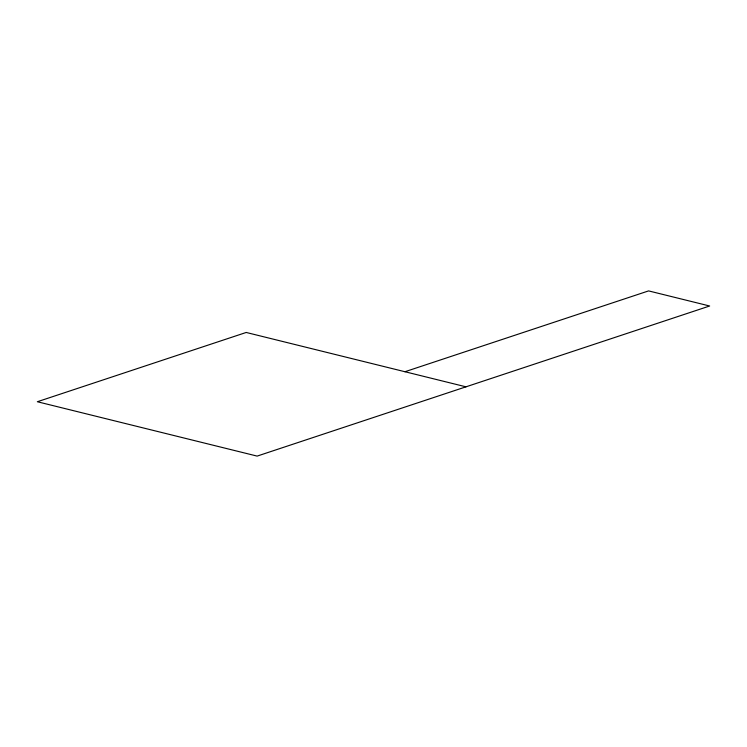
<?xml version="1.0" encoding="UTF-8"?>
<svg xmlns="http://www.w3.org/2000/svg" width="747" height="747" viewBox="0 0 747 747"><rect width="100%" height="100%" fill="white"/><g stroke="black" fill="none" stroke-linecap="round" stroke-linejoin="round"><path stroke-width="1.12" d="M404.93 371.726L648.601 290.9L709.65 305.999L257.127 456.1L37.35 401.737L246.211 332.462L465.979 386.825"/></g></svg>
